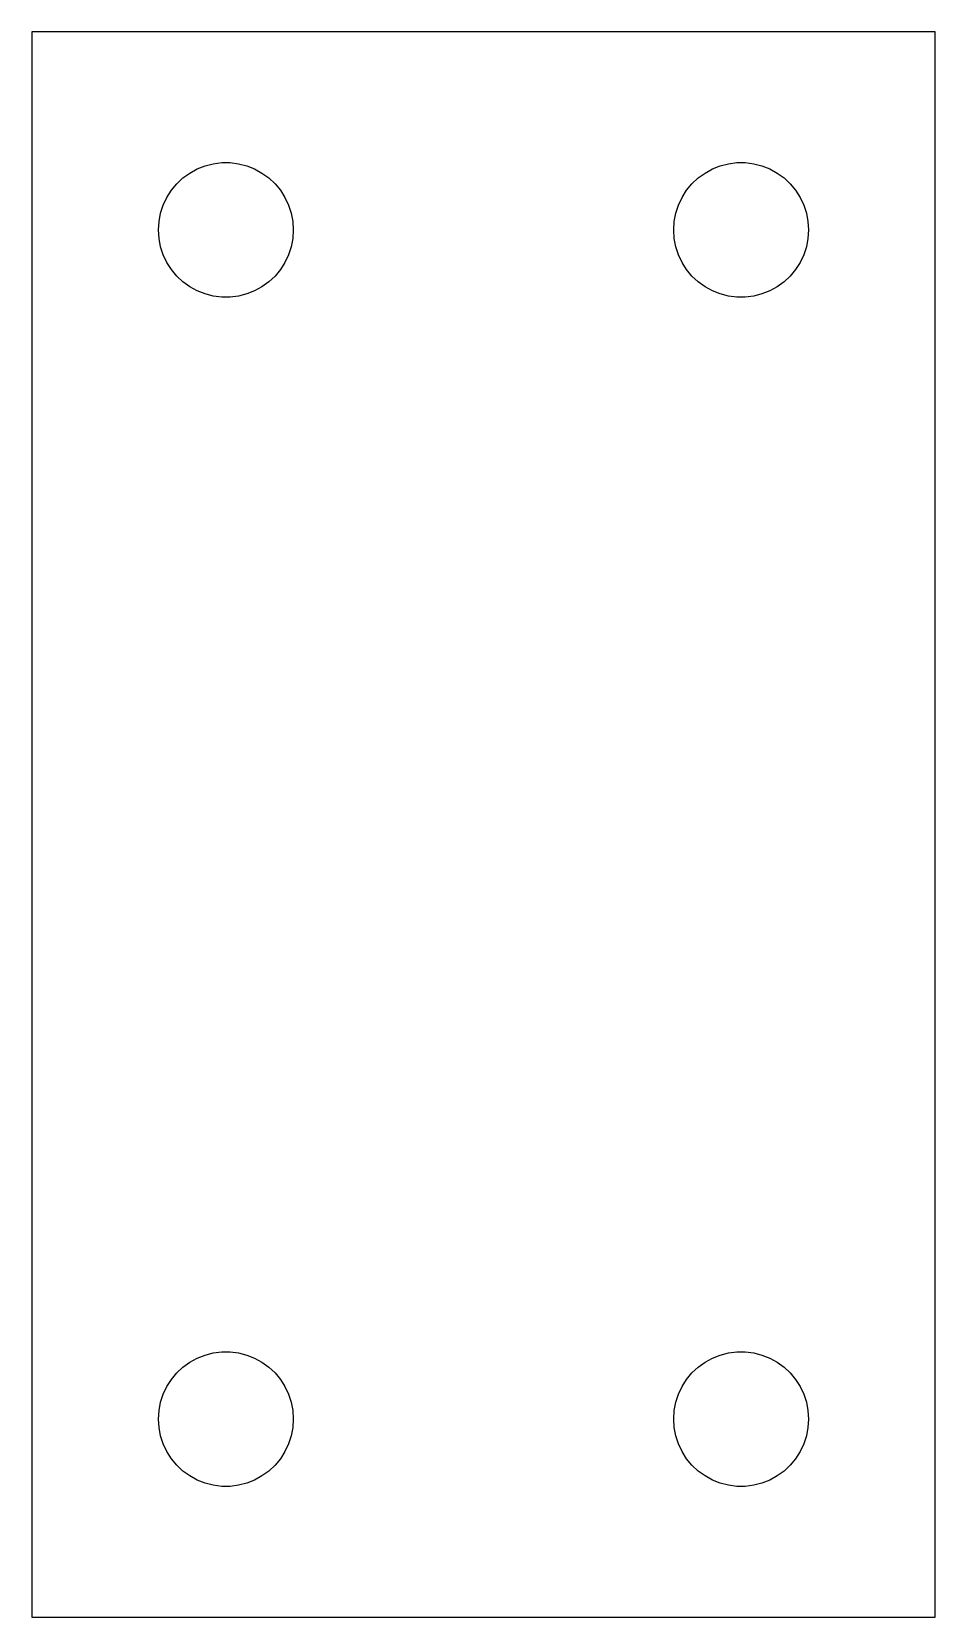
# Model space of a CAD drawing. Header units: metres. Extents: x -11.4 to 11.4, y -20 to 20.
import ezdxf

# ---------------------------------------------------------------- set-up
doc = ezdxf.new("R2010")
doc.units = ezdxf.units.M

msp = doc.modelspace()

# ---------------------------------------------------------------- linework, layer by layer
for p, q in [((11.4, 20), (-11.4, 20)), ((-11.4, 20), (-11.4, -20)), ((11.4, -20), (11.4, 20)), ((-7.58362, 16.3099), (-7.4109, 16.4354)), ((-7.4109, 16.4354), (-7.22382, 16.5382)), ((-7.22382, 16.5382), (-7.02533, 16.6168)), ((-7.02533, 16.6168), (-6.81855, 16.6699)), ((-6.81855, 16.6699), (-6.60674, 16.6966)), ((-6.60674, 16.6966), (-6.39326, 16.6966)), ((-6.39326, 16.6966), (-6.18145, 16.6699)), ((-6.18145, 16.6699), (-5.97467, 16.6168)), ((-5.97467, 16.6168), (-5.77617, 16.5382)), ((-5.77617, 16.5382), (-5.58909, 16.4354)), ((-5.58909, 16.4354), (-5.41638, 16.3099)), ((5.41638, 16.3099), (5.58909, 16.4354)), ((5.58909, 16.4354), (5.77617, 16.5382)), ((5.77617, 16.5382), (5.97467, 16.6168)), ((5.97467, 16.6168), (6.18145, 16.6699)), ((6.18145, 16.6699), (6.39326, 16.6966)), ((6.39326, 16.6966), (6.60674, 16.6966)), ((6.60674, 16.6966), (6.81855, 16.6699)), ((6.81855, 16.6699), (7.02533, 16.6168)), ((7.02533, 16.6168), (7.22382, 16.5382)), ((7.22382, 16.5382), (7.4109, 16.4354)), ((7.4109, 16.4354), (7.58362, 16.3099)), ((-7.87533, 15.9992), (-7.73925, 16.1637)), ((-7.73925, 16.1637), (-7.58362, 16.3099)), ((-5.41638, 16.3099), (-5.26075, 16.1637)), ((-5.26075, 16.1637), (-5.12467, 15.9992)), ((5.12467, 15.9992), (5.26075, 16.1637)), ((5.26075, 16.1637), (5.41638, 16.3099)), ((7.58362, 16.3099), (7.73925, 16.1637)), ((7.73925, 16.1637), (7.87533, 15.9992)), ((-8.14659, 15.4228), (-8.08062, 15.6258)), ((-8.08062, 15.6258), (-7.98972, 15.819)), ((-7.98972, 15.819), (-7.87533, 15.9992)), ((-5.12467, 15.9992), (-5.01028, 15.819)), ((-5.01028, 15.819), (-4.91938, 15.6258)), ((-4.91938, 15.6258), (-4.85341, 15.4228)), ((4.85341, 15.4228), (4.91938, 15.6258)), ((4.91938, 15.6258), (5.01028, 15.819)), ((5.01028, 15.819), (5.12467, 15.9992)), ((7.87533, 15.9992), (7.98972, 15.819)), ((7.98972, 15.819), (8.08062, 15.6258)), ((8.08062, 15.6258), (8.14659, 15.4228)), ((-8.2, 15), (-8.18659, 15.2131)), ((-8.18659, 15.2131), (-8.14659, 15.4228)), ((-4.85341, 15.4228), (-4.8134, 15.2131)), ((-4.8134, 15.2131), (-4.8, 15)), ((4.8, 15), (4.8134, 15.2131)), ((4.8134, 15.2131), (4.85341, 15.4228)), ((8.14659, 15.4228), (8.18659, 15.2131)), ((8.18659, 15.2131), (8.2, 15)), ((-8.18659, 14.7869), (-8.2, 15)), ((-4.8, 15), (-4.8134, 14.7869)), ((4.8134, 14.7869), (4.8, 15)), ((8.2, 15), (8.18659, 14.7869)), ((-8.14659, 14.5772), (-8.18659, 14.7869)), ((-8.08062, 14.3742), (-8.14659, 14.5772)), ((-4.85341, 14.5772), (-4.91938, 14.3742)), ((-4.8134, 14.7869), (-4.85341, 14.5772)), ((4.85341, 14.5772), (4.8134, 14.7869)), ((4.91938, 14.3742), (4.85341, 14.5772)), ((8.14659, 14.5772), (8.08062, 14.3742)), ((8.18659, 14.7869), (8.14659, 14.5772)), ((-7.98972, 14.181), (-8.08062, 14.3742)), ((-7.87533, 14.0008), (-7.98972, 14.181)), ((-7.73925, 13.8363), (-7.87533, 14.0008)), ((-5.12467, 14.0008), (-5.26075, 13.8363)), ((-5.01028, 14.181), (-5.12467, 14.0008)), ((-4.91938, 14.3742), (-5.01028, 14.181)), ((5.01028, 14.181), (4.91938, 14.3742)), ((5.12467, 14.0008), (5.01028, 14.181)), ((5.26075, 13.8363), (5.12467, 14.0008)), ((7.87533, 14.0008), (7.73925, 13.8363)), ((7.98972, 14.181), (7.87533, 14.0008)), ((8.08062, 14.3742), (7.98972, 14.181)), ((-7.58362, 13.6901), (-7.73925, 13.8363)), ((-7.4109, 13.5646), (-7.58362, 13.6901)), ((-5.41638, 13.6901), (-5.58909, 13.5646)), ((-5.26075, 13.8363), (-5.41638, 13.6901)), ((5.41638, 13.6901), (5.26075, 13.8363)), ((5.58909, 13.5646), (5.41638, 13.6901)), ((7.58362, 13.6901), (7.4109, 13.5646)), ((7.73925, 13.8363), (7.58362, 13.6901)), ((-7.22382, 13.4618), (-7.4109, 13.5646)), ((-7.02533, 13.3832), (-7.22382, 13.4618)), ((-6.81855, 13.3301), (-7.02533, 13.3832)), ((-6.60674, 13.3034), (-6.81855, 13.3301)), ((-6.39326, 13.3034), (-6.60674, 13.3034)), ((-6.18145, 13.3301), (-6.39326, 13.3034)), ((-5.97467, 13.3832), (-6.18145, 13.3301)), ((-5.77617, 13.4618), (-5.97467, 13.3832)), ((-5.58909, 13.5646), (-5.77617, 13.4618)), ((5.77617, 13.4618), (5.58909, 13.5646)), ((5.97467, 13.3832), (5.77617, 13.4618)), ((6.18145, 13.3301), (5.97467, 13.3832)), ((6.39326, 13.3034), (6.18145, 13.3301)), ((6.60674, 13.3034), (6.39326, 13.3034)), ((6.81855, 13.3301), (6.60674, 13.3034)), ((7.02533, 13.3832), (6.81855, 13.3301)), ((7.22382, 13.4618), (7.02533, 13.3832)), ((7.4109, 13.5646), (7.22382, 13.4618)), ((-7.58362, -13.6901), (-7.4109, -13.5646)), ((-7.4109, -13.5646), (-7.22382, -13.4618)), ((-7.22382, -13.4618), (-7.02533, -13.3832)), ((-7.02533, -13.3832), (-6.81855, -13.3301)), ((-6.81855, -13.3301), (-6.60674, -13.3034)), ((-6.60674, -13.3034), (-6.39326, -13.3034)), ((-6.39326, -13.3034), (-6.18145, -13.3301)), ((-6.18145, -13.3301), (-5.97467, -13.3832)), ((-5.97467, -13.3832), (-5.77617, -13.4618)), ((-5.77617, -13.4618), (-5.58909, -13.5646)), ((-5.58909, -13.5646), (-5.41638, -13.6901)), ((5.41638, -13.6901), (5.58909, -13.5646)), ((5.58909, -13.5646), (5.77617, -13.4618)), ((5.77617, -13.4618), (5.97467, -13.3832)), ((5.97467, -13.3832), (6.18145, -13.3301)), ((6.18145, -13.3301), (6.39326, -13.3034)), ((6.39326, -13.3034), (6.60674, -13.3034)), ((6.60674, -13.3034), (6.81855, -13.3301)), ((6.81855, -13.3301), (7.02533, -13.3832)), ((7.02533, -13.3832), (7.22382, -13.4618)), ((7.22382, -13.4618), (7.4109, -13.5646)), ((7.4109, -13.5646), (7.58362, -13.6901)), ((-7.87533, -14.0008), (-7.73925, -13.8363)), ((-7.73925, -13.8363), (-7.58362, -13.6901)), ((-5.41638, -13.6901), (-5.26075, -13.8363)), ((-5.26075, -13.8363), (-5.12467, -14.0008)), ((5.12467, -14.0008), (5.26075, -13.8363)), ((5.26075, -13.8363), (5.41638, -13.6901)), ((7.58362, -13.6901), (7.73925, -13.8363)), ((7.73925, -13.8363), (7.87533, -14.0008)), ((-8.14659, -14.5772), (-8.08062, -14.3742)), ((-8.08062, -14.3742), (-7.98972, -14.181)), ((-7.98972, -14.181), (-7.87533, -14.0008)), ((-5.12467, -14.0008), (-5.01028, -14.181)), ((-5.01028, -14.181), (-4.91938, -14.3742)), ((-4.91938, -14.3742), (-4.85341, -14.5772)), ((4.85341, -14.5772), (4.91938, -14.3742)), ((4.91938, -14.3742), (5.01028, -14.181)), ((5.01028, -14.181), (5.12467, -14.0008)), ((7.87533, -14.0008), (7.98972, -14.181)), ((7.98972, -14.181), (8.08062, -14.3742)), ((8.08062, -14.3742), (8.14659, -14.5772)), ((-8.2, -15), (-8.18659, -14.7869)), ((-8.18659, -14.7869), (-8.14659, -14.5772)), ((-4.85341, -14.5772), (-4.8134, -14.7869)), ((-4.8134, -14.7869), (-4.8, -15)), ((4.8, -15), (4.8134, -14.7869)), ((4.8134, -14.7869), (4.85341, -14.5772)), ((8.14659, -14.5772), (8.18659, -14.7869)), ((8.18659, -14.7869), (8.2, -15)), ((-8.18659, -15.2131), (-8.2, -15)), ((-4.8, -15), (-4.8134, -15.2131)), ((4.8134, -15.2131), (4.8, -15)), ((8.2, -15), (8.18659, -15.2131)), ((-8.14659, -15.4228), (-8.18659, -15.2131)), ((-8.08062, -15.6258), (-8.14659, -15.4228)), ((-4.85341, -15.4228), (-4.91938, -15.6258)), ((-4.8134, -15.2131), (-4.85341, -15.4228)), ((4.85341, -15.4228), (4.8134, -15.2131)), ((4.91938, -15.6258), (4.85341, -15.4228)), ((8.14659, -15.4228), (8.08062, -15.6258)), ((8.18659, -15.2131), (8.14659, -15.4228)), ((-7.98972, -15.819), (-8.08062, -15.6258)), ((-7.87533, -15.9992), (-7.98972, -15.819)), ((-7.73925, -16.1637), (-7.87533, -15.9992)), ((-5.12467, -15.9992), (-5.26075, -16.1637)), ((-5.01028, -15.819), (-5.12467, -15.9992)), ((-4.91938, -15.6258), (-5.01028, -15.819)), ((5.01028, -15.819), (4.91938, -15.6258)), ((5.12467, -15.9992), (5.01028, -15.819)), ((5.26075, -16.1637), (5.12467, -15.9992)), ((7.87533, -15.9992), (7.73925, -16.1637)), ((7.98972, -15.819), (7.87533, -15.9992)), ((8.08062, -15.6258), (7.98972, -15.819)), ((-7.58362, -16.3099), (-7.73925, -16.1637)), ((-7.4109, -16.4354), (-7.58362, -16.3099)), ((-5.41638, -16.3099), (-5.58909, -16.4354)), ((-5.26075, -16.1637), (-5.41638, -16.3099)), ((5.41638, -16.3099), (5.26075, -16.1637)), ((5.58909, -16.4354), (5.41638, -16.3099)), ((7.58362, -16.3099), (7.4109, -16.4354)), ((7.73925, -16.1637), (7.58362, -16.3099)), ((-7.22382, -16.5382), (-7.4109, -16.4354)), ((-7.02533, -16.6168), (-7.22382, -16.5382)), ((-6.81855, -16.6699), (-7.02533, -16.6168)), ((-6.60674, -16.6966), (-6.81855, -16.6699)), ((-6.39326, -16.6966), (-6.60674, -16.6966)), ((-6.18145, -16.6699), (-6.39326, -16.6966)), ((-5.97467, -16.6168), (-6.18145, -16.6699)), ((-5.77617, -16.5382), (-5.97467, -16.6168)), ((-5.58909, -16.4354), (-5.77617, -16.5382)), ((5.77617, -16.5382), (5.58909, -16.4354)), ((5.97467, -16.6168), (5.77617, -16.5382)), ((6.18145, -16.6699), (5.97467, -16.6168)), ((6.39326, -16.6966), (6.18145, -16.6699)), ((6.60674, -16.6966), (6.39326, -16.6966)), ((6.81855, -16.6699), (6.60674, -16.6966)), ((7.02533, -16.6168), (6.81855, -16.6699)), ((7.22382, -16.5382), (7.02533, -16.6168)), ((7.4109, -16.4354), (7.22382, -16.5382)), ((-11.4, -20), (11.4, -20))]:
    msp.add_line(p, q)

doc.saveas('drawing.dxf')
